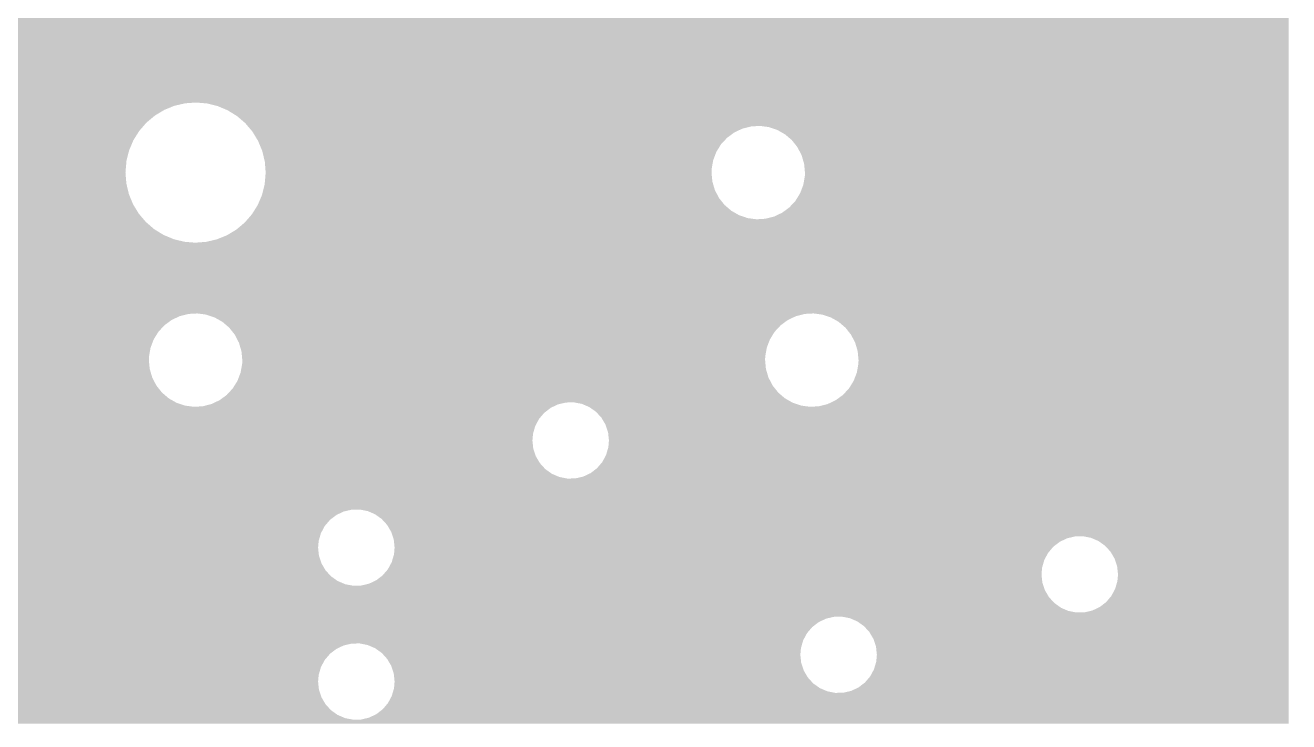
# Model space of a CAD drawing. Extents: x 295 to 953, y 10 to 290.
# Drawn here: x 589.28 to 622.22, y 181.53 to 199.69 of the extents above; entities that cross this region are included whole.
import ezdxf

# ---------------------------------------------------------------- set-up
doc = ezdxf.new("R2010")
doc.units = 0
doc.header["$LTSCALE"] = 5
doc.header["$MEASUREMENT"] = 0
doc.layers.add('PWR1', color=7, linetype='CONTINUOUS')

msp = doc.modelspace()

# ---------------------------------------------------------------- linework, layer by layer
at = {"layer": 'PWR1'}
for points in [[(581.99, 197.675), (581.99, 200.442), (622.223, 197.675), (622.223, 200.442)], [(581.99, 197.654), (581.99, 197.675), (593.451, 197.654), (593.736, 197.675)], [(581.99, 197.59), (581.99, 197.654), (593.173, 197.59), (593.451, 197.654)], [(594.021, 197.651), (593.736, 197.675), (622.223, 197.651), (622.223, 197.675)], [(594.298, 197.583), (594.021, 197.651), (622.223, 197.583), (622.223, 197.651)], [(581.99, 197.482), (581.99, 197.59), (592.908, 197.482), (593.173, 197.59)], [(581.99, 197.335), (581.99, 197.482), (592.664, 197.335), (592.908, 197.482)], [(581.99, 197.152), (581.99, 197.335), (592.445, 197.152), (592.664, 197.335)], [(594.561, 197.472), (594.298, 197.583), (622.223, 197.472), (622.223, 197.583)], [(594.804, 197.322), (594.561, 197.472), (622.223, 197.322), (622.223, 197.472)], [(595.021, 197.136), (594.804, 197.322), (622.223, 197.136), (622.223, 197.322)], [(581.99, 196.936), (581.99, 197.152), (592.257, 196.936), (592.445, 197.152)], [(595.081, 197.065), (595.021, 197.136), (622.223, 197.065), (622.223, 197.136)], [(595.092, 197.051), (595.081, 197.065), (608.206, 197.051), (608.439, 197.065)], [(595.141, 196.994), (595.092, 197.051), (607.98, 196.994), (608.206, 197.051)], [(595.206, 196.918), (595.141, 196.994), (607.82, 196.918), (607.98, 196.994)], [(608.67, 197.034), (608.439, 197.065), (622.223, 197.034), (622.223, 197.065)], [(608.891, 196.959), (608.67, 197.034), (622.223, 196.959), (622.223, 197.034)], [(581.99, 196.694), (581.99, 196.936), (592.105, 196.694), (592.257, 196.936)], [(581.99, 196.432), (581.99, 196.694), (591.993, 196.432), (592.105, 196.694)], [(595.22, 196.894), (595.206, 196.918), (607.77, 196.894), (607.82, 196.918)], [(595.304, 196.756), (595.22, 196.894), (607.582, 196.756), (607.77, 196.894)], [(595.354, 196.674), (595.304, 196.756), (607.506, 196.674), (607.582, 196.756)], [(595.391, 196.585), (595.354, 196.674), (607.423, 196.585), (607.506, 196.674)], [(609.094, 196.844), (608.891, 196.959), (622.223, 196.844), (622.223, 196.959)], [(609.271, 196.693), (609.094, 196.844), (622.223, 196.693), (622.223, 196.844)], [(609.415, 196.51), (609.271, 196.693), (622.223, 196.51), (622.223, 196.693)], [(581.99, 196.155), (581.99, 196.432), (591.923, 196.155), (591.993, 196.432)], [(595.463, 196.41), (595.391, 196.585), (607.315, 196.41), (607.423, 196.585)], [(595.469, 196.387), (595.463, 196.41), (607.301, 196.387), (607.315, 196.41)], [(595.521, 196.169), (595.469, 196.387), (607.218, 196.169), (607.301, 196.387)], [(609.523, 196.303), (609.415, 196.51), (622.223, 196.303), (622.223, 196.51)], [(581.99, 195.848), (581.99, 196.155), (591.897, 195.848), (591.923, 196.155)], [(595.53, 196.132), (595.521, 196.169), (607.212, 196.132), (607.218, 196.169)], [(595.545, 195.939), (595.53, 196.132), (607.178, 195.939), (607.212, 196.132)], [(609.589, 196.08), (609.523, 196.303), (622.223, 196.08), (622.223, 196.303)], [(609.611, 195.848), (609.589, 196.08), (622.223, 195.848), (622.223, 196.08)], [(581.99, 195.563), (581.99, 195.848), (591.92, 195.563), (591.897, 195.848)], [(595.532, 195.616), (595.552, 195.848), (607.197, 195.616), (607.175, 195.848)], [(595.552, 195.848), (595.545, 195.939), (607.175, 195.848), (607.178, 195.939)], [(609.568, 195.526), (609.608, 195.756), (622.223, 195.526), (622.223, 195.756)], [(609.608, 195.756), (609.611, 195.848), (622.223, 195.756), (622.223, 195.848)], [(581.99, 195.285), (581.99, 195.563), (591.986, 195.285), (591.92, 195.563)], [(595.456, 195.263), (595.488, 195.392), (607.33, 195.263), (607.263, 195.392)], [(595.488, 195.392), (595.526, 195.54), (607.263, 195.392), (607.219, 195.54)], [(595.526, 195.54), (595.532, 195.616), (607.219, 195.54), (607.197, 195.616)], [(609.485, 195.308), (609.568, 195.526), (622.223, 195.308), (622.223, 195.526)], [(581.99, 195.021), (581.99, 195.285), (592.095, 195.021), (591.986, 195.285)], [(581.99, 194.777), (581.99, 195.021), (592.244, 194.777), (592.095, 195.021)], [(595.25, 194.851), (595.344, 195.001), (607.693, 194.851), (607.518, 195.001)], [(595.344, 195.001), (595.345, 195.003), (607.518, 195.001), (607.516, 195.003)], [(595.345, 195.003), (595.423, 195.185), (607.516, 195.003), (607.371, 195.185)], [(595.423, 195.185), (595.456, 195.263), (607.371, 195.185), (607.33, 195.263)], [(609.204, 194.939), (609.363, 195.11), (622.223, 194.939), (622.223, 195.11)], [(609.363, 195.11), (609.485, 195.308), (622.223, 195.11), (622.223, 195.308)], [(581.99, 194.56), (581.99, 194.777), (592.428, 194.56), (592.244, 194.777)], [(595.107, 194.661), (595.172, 194.736), (608.116, 194.661), (607.895, 194.736)], [(595.172, 194.736), (595.192, 194.759), (607.895, 194.736), (607.855, 194.759)], [(595.192, 194.759), (595.25, 194.851), (607.855, 194.759), (607.693, 194.851)], [(608.58, 194.644), (608.806, 194.701), (622.223, 194.644), (622.223, 194.701)], [(608.806, 194.701), (609.016, 194.801), (622.223, 194.701), (622.223, 194.801)], [(609.016, 194.801), (609.204, 194.939), (622.223, 194.801), (622.223, 194.939)], [(581.99, 194.373), (581.99, 194.56), (592.645, 194.373), (592.428, 194.56)], [(581.99, 194.223), (581.99, 194.373), (592.888, 194.223), (592.645, 194.373)], [(594.541, 194.213), (594.786, 194.36), (622.223, 194.213), (622.223, 194.36)], [(594.786, 194.36), (595.004, 194.543), (622.223, 194.36), (622.223, 194.543)], [(595.004, 194.543), (595.08, 194.63), (622.223, 194.543), (622.223, 194.63)], [(595.08, 194.63), (595.107, 194.661), (608.347, 194.63), (608.116, 194.661)], [(608.347, 194.63), (608.58, 194.644), (622.223, 194.63), (622.223, 194.644)], [(581.99, 194.113), (581.99, 194.223), (593.151, 194.113), (592.888, 194.223)], [(581.99, 194.044), (581.99, 194.113), (593.429, 194.044), (593.151, 194.113)], [(581.99, 194.02), (581.99, 194.044), (593.713, 194.02), (593.429, 194.044)], [(581.99, 192.175), (581.99, 194.02), (622.223, 192.175), (622.223, 194.02)], [(593.713, 194.02), (593.998, 194.041), (622.223, 194.02), (622.223, 194.041)], [(593.998, 194.041), (594.276, 194.106), (622.223, 194.041), (622.223, 194.106)], [(594.276, 194.106), (594.541, 194.213), (622.223, 194.106), (622.223, 194.213)], [(581.99, 192.162), (581.99, 192.175), (593.538, 192.162), (593.77, 192.175)], [(581.99, 192.104), (581.99, 192.162), (593.312, 192.104), (593.538, 192.162)], [(581.99, 192.005), (581.99, 192.104), (593.101, 192.005), (593.312, 192.104)], [(593.871, 192.162), (593.77, 192.175), (609.603, 192.162), (609.836, 192.175)], [(594.001, 192.144), (593.871, 192.162), (609.535, 192.144), (609.603, 192.162)], [(594.121, 192.104), (594.001, 192.144), (609.377, 192.104), (609.535, 192.144)], [(594.222, 192.07), (594.121, 192.104), (609.305, 192.07), (609.377, 192.104)], [(594.337, 192.005), (594.222, 192.07), (609.167, 192.005), (609.305, 192.07)], [(610.067, 192.144), (609.836, 192.175), (622.223, 192.144), (622.223, 192.175)], [(610.288, 192.07), (610.067, 192.144), (622.223, 192.07), (622.223, 192.144)], [(610.491, 191.955), (610.288, 192.07), (622.223, 191.955), (622.223, 192.07)], [(581.99, 191.867), (581.99, 192.005), (592.913, 191.867), (593.101, 192.005)], [(581.99, 191.696), (581.99, 191.867), (592.755, 191.696), (592.913, 191.867)], [(594.425, 191.955), (594.337, 192.005), (609.099, 191.955), (609.167, 192.005)], [(594.528, 191.867), (594.425, 191.955), (608.979, 191.867), (609.099, 191.955)], [(594.602, 191.803), (594.528, 191.867), (608.92, 191.803), (608.979, 191.867)], [(594.687, 191.696), (594.602, 191.803), (608.82, 191.696), (608.92, 191.803)], [(610.668, 191.803), (610.491, 191.955), (622.223, 191.803), (622.223, 191.955)], [(610.812, 191.621), (610.668, 191.803), (622.223, 191.621), (622.223, 191.803)], [(581.99, 191.497), (581.99, 191.696), (592.632, 191.497), (592.755, 191.696)], [(581.99, 191.28), (581.99, 191.497), (592.55, 191.28), (592.632, 191.497)], [(594.747, 191.621), (594.687, 191.696), (608.774, 191.621), (608.82, 191.696)], [(594.811, 191.497), (594.747, 191.621), (608.698, 191.497), (608.774, 191.621)], [(594.854, 191.414), (594.811, 191.497), (608.666, 191.414), (608.698, 191.497)], [(594.894, 191.28), (594.854, 191.414), (608.615, 191.28), (608.666, 191.414)], [(610.92, 191.414), (610.812, 191.621), (622.223, 191.414), (622.223, 191.621)], [(610.986, 191.19), (610.92, 191.414), (622.223, 191.19), (622.223, 191.414)], [(581.99, 191.05), (581.99, 191.28), (592.51, 191.05), (592.55, 191.28)], [(581.99, 190.958), (581.99, 191.05), (592.506, 190.958), (592.51, 191.05)], [(594.92, 191.19), (594.894, 191.28), (608.6, 191.19), (608.615, 191.28)], [(594.934, 191.05), (594.92, 191.19), (608.575, 191.05), (608.6, 191.19)], [(594.943, 190.958), (594.934, 191.05), (608.572, 190.958), (608.575, 191.05)], [(611.008, 190.958), (610.986, 191.19), (622.223, 190.958), (622.223, 191.19)], [(581.99, 190.726), (581.99, 190.958), (592.529, 190.726), (592.506, 190.958)], [(581.99, 190.503), (581.99, 190.726), (592.595, 190.503), (592.529, 190.726)], [(594.9, 190.637), (594.915, 190.726), (608.621, 190.637), (608.594, 190.726)], [(594.915, 190.726), (594.939, 190.866), (608.594, 190.726), (608.581, 190.866)], [(594.939, 190.866), (594.943, 190.958), (608.581, 190.866), (608.572, 190.958)], [(610.965, 190.637), (611.005, 190.866), (622.223, 190.637), (622.223, 190.866)], [(611.005, 190.866), (611.008, 190.958), (622.223, 190.866), (622.223, 190.958)], [(581.99, 190.296), (581.99, 190.503), (592.702, 190.296), (592.595, 190.503)], [(594.741, 190.296), (594.817, 190.419), (608.768, 190.296), (608.704, 190.419)], [(594.817, 190.419), (594.849, 190.503), (608.704, 190.419), (608.66, 190.503)], [(594.849, 190.503), (594.9, 190.637), (608.66, 190.503), (608.621, 190.637)], [(610.76, 190.221), (610.882, 190.419), (622.223, 190.221), (622.223, 190.419)], [(610.882, 190.419), (610.965, 190.637), (622.223, 190.419), (622.223, 190.637)], [(581.99, 190.113), (581.99, 190.296), (592.847, 190.113), (592.702, 190.296)], [(581.99, 189.961), (581.99, 190.113), (593.024, 189.961), (592.847, 190.113)], [(594.536, 190.049), (594.595, 190.113), (608.987, 190.049), (608.913, 190.113)], [(594.595, 190.113), (594.694, 190.221), (608.913, 190.113), (608.827, 190.221)], [(594.694, 190.221), (594.741, 190.296), (608.827, 190.221), (608.768, 190.296)], [(610.601, 190.049), (610.76, 190.221), (622.223, 190.049), (622.223, 190.221)], [(581.99, 189.846), (581.99, 189.961), (593.227, 189.846), (593.024, 189.961)], [(581.99, 189.772), (581.99, 189.846), (593.448, 189.772), (593.227, 189.846)], [(581.99, 189.741), (581.99, 189.772), (593.679, 189.741), (593.448, 189.772)], [(581.99, 189.714), (581.99, 189.741), (602.985, 189.714), (603.04, 189.741)], [(593.679, 189.741), (593.911, 189.754), (603.04, 189.741), (603.069, 189.754)], [(593.911, 189.754), (594.108, 189.804), (603.069, 189.754), (603.175, 189.804)], [(594.108, 189.804), (594.137, 189.812), (603.175, 189.804), (603.207, 189.812)], [(594.137, 189.812), (594.223, 189.852), (603.207, 189.812), (603.381, 189.852)], [(594.223, 189.852), (594.231, 189.856), (603.381, 189.852), (603.591, 189.856)], [(594.231, 189.856), (594.348, 189.912), (609.275, 189.856), (609.177, 189.912)], [(594.348, 189.912), (594.416, 189.961), (609.177, 189.912), (609.09, 189.961)], [(594.416, 189.961), (594.536, 190.049), (609.09, 189.961), (608.987, 190.049)], [(603.642, 189.846), (603.591, 189.856), (609.292, 189.846), (609.275, 189.856)], [(603.798, 189.816), (603.642, 189.846), (609.383, 189.816), (609.292, 189.846)], [(603.9, 189.772), (603.798, 189.816), (609.513, 189.772), (609.383, 189.816)], [(603.972, 189.741), (603.9, 189.772), (609.744, 189.741), (609.513, 189.772)], [(603.992, 189.732), (603.972, 189.741), (622.223, 189.732), (622.223, 189.741)], [(604.164, 189.61), (603.992, 189.732), (622.223, 189.61), (622.223, 189.732)], [(609.744, 189.741), (609.977, 189.754), (622.223, 189.741), (622.223, 189.754)], [(609.977, 189.754), (610.203, 189.812), (622.223, 189.754), (622.223, 189.812)], [(610.203, 189.812), (610.413, 189.912), (622.223, 189.812), (622.223, 189.912)], [(610.413, 189.912), (610.601, 190.049), (622.223, 189.912), (622.223, 190.049)], [(581.99, 189.586), (581.99, 189.714), (602.817, 189.586), (602.985, 189.714)], [(581.99, 189.426), (581.99, 189.586), (602.68, 189.426), (602.817, 189.586)], [(581.99, 189.24), (581.99, 189.426), (602.58, 189.24), (602.68, 189.426)], [(604.306, 189.455), (604.164, 189.61), (622.223, 189.455), (622.223, 189.61)], [(604.413, 189.273), (604.306, 189.455), (622.223, 189.273), (622.223, 189.455)], [(581.99, 189.038), (581.99, 189.24), (602.522, 189.038), (602.58, 189.24)], [(604.479, 189.072), (604.413, 189.273), (622.223, 189.072), (622.223, 189.273)], [(604.501, 188.863), (604.479, 189.072), (622.223, 188.863), (622.223, 189.072)], [(581.99, 188.863), (581.99, 189.038), (602.506, 188.863), (602.522, 189.038)], [(581.99, 188.653), (581.99, 188.863), (602.528, 188.653), (602.506, 188.863)], [(604.486, 188.688), (604.501, 188.863), (622.223, 188.688), (622.223, 188.863)], [(581.99, 188.453), (581.99, 188.653), (602.594, 188.453), (602.528, 188.653)], [(581.99, 188.271), (581.99, 188.453), (602.701, 188.271), (602.594, 188.453)], [(604.327, 188.299), (604.427, 188.485), (622.223, 188.299), (622.223, 188.485)], [(604.427, 188.485), (604.486, 188.688), (622.223, 188.485), (622.223, 188.688)], [(581.99, 188.115), (581.99, 188.271), (602.843, 188.115), (602.701, 188.271)], [(581.99, 187.993), (581.99, 188.115), (603.015, 187.993), (602.843, 188.115)], [(604.023, 188.011), (604.19, 188.139), (622.223, 188.011), (622.223, 188.139)], [(604.19, 188.139), (604.327, 188.299), (622.223, 188.139), (622.223, 188.299)], [(581.99, 187.91), (581.99, 187.993), (603.209, 187.91), (603.015, 187.993)], [(581.99, 187.869), (581.99, 187.91), (603.416, 187.869), (603.209, 187.91)], [(581.99, 187.761), (581.99, 187.869), (622.223, 187.761), (622.223, 187.869)], [(585.637, 187.72), (585.43, 187.761), (622.223, 187.72), (622.223, 187.761)], [(603.416, 187.869), (603.627, 187.873), (622.223, 187.869), (622.223, 187.873)], [(603.627, 187.873), (603.832, 187.921), (622.223, 187.873), (622.223, 187.921)], [(603.832, 187.921), (604.023, 188.011), (622.223, 187.921), (622.223, 188.011)], [(585.831, 187.637), (585.637, 187.72), (622.223, 187.637), (622.223, 187.72)], [(586.003, 187.515), (585.831, 187.637), (622.223, 187.515), (622.223, 187.637)], [(586.145, 187.359), (586.003, 187.515), (622.223, 187.359), (622.223, 187.515)], [(586.252, 187.177), (586.145, 187.359), (622.223, 187.177), (622.223, 187.359)], [(586.29, 187.062), (586.252, 187.177), (622.223, 187.062), (622.223, 187.177)], [(586.291, 187.058), (586.29, 187.062), (597.793, 187.058), (598.003, 187.062)], [(586.307, 187.01), (586.291, 187.058), (597.587, 187.01), (597.793, 187.058)], [(586.318, 186.977), (586.307, 187.01), (597.516, 186.977), (597.587, 187.01)], [(586.324, 186.92), (586.318, 186.977), (597.397, 186.92), (597.516, 186.977)], [(586.337, 186.792), (586.324, 186.92), (597.229, 186.792), (597.397, 186.92)], [(586.328, 186.632), (586.34, 186.767), (597.092, 186.632), (597.208, 186.767)], [(586.34, 186.767), (586.337, 186.792), (597.208, 186.767), (597.229, 186.792)], [(598.21, 187.022), (598.003, 187.062), (622.223, 187.022), (622.223, 187.062)], [(598.404, 186.938), (598.21, 187.022), (622.223, 186.938), (622.223, 187.022)], [(598.576, 186.816), (598.404, 186.938), (622.223, 186.816), (622.223, 186.938)], [(598.718, 186.661), (598.576, 186.816), (622.223, 186.661), (622.223, 186.816)], [(586.266, 186.39), (586.282, 186.446), (596.976, 186.39), (596.992, 186.446)], [(586.282, 186.446), (586.325, 186.592), (596.992, 186.446), (597.071, 186.592)], [(586.325, 186.592), (586.328, 186.632), (597.071, 186.592), (597.092, 186.632)], [(598.825, 186.479), (598.718, 186.661), (622.223, 186.479), (622.223, 186.661)], [(598.863, 186.364), (598.825, 186.479), (622.223, 186.364), (622.223, 186.479)], [(586.05, 186.069), (586.166, 186.204), (596.918, 186.069), (596.93, 186.204)], [(586.166, 186.204), (586.187, 186.244), (596.93, 186.204), (596.934, 186.244)], [(586.187, 186.244), (586.266, 186.39), (596.934, 186.244), (596.976, 186.39)], [(598.864, 186.36), (598.863, 186.364), (616.652, 186.36), (616.863, 186.364)], [(598.88, 186.312), (598.864, 186.36), (616.447, 186.312), (616.652, 186.36)], [(598.891, 186.278), (598.88, 186.312), (616.375, 186.278), (616.447, 186.312)], [(598.897, 186.222), (598.891, 186.278), (616.256, 186.222), (616.375, 186.278)], [(598.91, 186.094), (598.897, 186.222), (616.089, 186.094), (616.256, 186.222)], [(617.07, 186.323), (616.863, 186.364), (622.223, 186.323), (622.223, 186.364)], [(617.264, 186.24), (617.07, 186.323), (622.223, 186.24), (622.223, 186.323)], [(617.435, 186.118), (617.264, 186.24), (622.223, 186.118), (622.223, 186.24)], [(617.578, 185.962), (617.435, 186.118), (622.223, 185.962), (622.223, 186.118)], [(585.255, 185.774), (585.466, 185.777), (596.968, 185.774), (596.967, 185.777)], [(585.466, 185.777), (585.671, 185.825), (596.967, 185.777), (596.951, 185.825)], [(585.671, 185.825), (585.742, 185.859), (596.951, 185.825), (596.94, 185.859)], [(585.742, 185.859), (585.862, 185.915), (596.94, 185.859), (596.934, 185.915)], [(585.862, 185.915), (586.029, 186.043), (596.934, 185.915), (596.921, 186.043)], [(586.029, 186.043), (586.05, 186.069), (596.921, 186.043), (596.918, 186.069)], [(598.855, 185.748), (598.898, 185.894), (615.852, 185.748), (615.93, 185.894)], [(598.898, 185.894), (598.901, 185.933), (615.93, 185.894), (615.952, 185.933)], [(598.901, 185.933), (598.913, 186.069), (615.952, 185.933), (616.067, 186.069)], [(598.913, 186.069), (598.91, 186.094), (616.067, 186.069), (616.089, 186.094)], [(617.684, 185.78), (617.578, 185.962), (622.223, 185.78), (622.223, 185.962)], [(617.75, 185.58), (617.684, 185.78), (622.223, 185.58), (622.223, 185.78)], [(581.99, 185.659), (581.99, 185.774), (597.006, 185.659), (596.968, 185.774)], [(581.99, 185.477), (581.99, 185.659), (597.113, 185.477), (597.006, 185.659)], [(581.99, 185.321), (581.99, 185.477), (597.255, 185.321), (597.113, 185.477)], [(598.623, 185.37), (598.739, 185.505), (615.778, 185.37), (615.79, 185.505)], [(598.739, 185.505), (598.76, 185.545), (615.79, 185.505), (615.793, 185.545)], [(598.76, 185.545), (598.839, 185.691), (615.793, 185.545), (615.835, 185.691)], [(598.839, 185.691), (598.855, 185.748), (615.835, 185.691), (615.852, 185.748)], [(617.773, 185.37), (617.75, 185.58), (622.223, 185.37), (622.223, 185.58)], [(581.99, 185.199), (581.99, 185.321), (597.427, 185.199), (597.255, 185.321)], [(581.99, 185.116), (581.99, 185.199), (597.621, 185.116), (597.427, 185.199)], [(598.039, 185.079), (598.244, 185.127), (615.827, 185.079), (615.811, 185.127)], [(598.244, 185.127), (598.315, 185.16), (615.811, 185.127), (615.8, 185.16)], [(598.315, 185.16), (598.435, 185.217), (615.8, 185.16), (615.794, 185.217)], [(598.435, 185.217), (598.602, 185.345), (615.794, 185.217), (615.78, 185.345)], [(598.602, 185.345), (598.623, 185.37), (615.78, 185.345), (615.778, 185.37)], [(617.698, 184.993), (617.757, 185.195), (622.223, 184.993), (622.223, 185.195)], [(617.757, 185.195), (617.773, 185.37), (622.223, 185.195), (622.223, 185.37)], [(581.99, 185.075), (581.99, 185.116), (597.828, 185.075), (597.621, 185.116)], [(581.99, 184.96), (581.99, 185.075), (615.866, 184.96), (615.828, 185.075)], [(581.99, 184.778), (581.99, 184.96), (615.972, 184.778), (615.866, 184.96)], [(597.828, 185.075), (598.039, 185.079), (615.828, 185.075), (615.827, 185.079)], [(617.462, 184.646), (617.598, 184.807), (622.223, 184.646), (622.223, 184.807)], [(617.598, 184.807), (617.698, 184.993), (622.223, 184.807), (622.223, 184.993)], [(581.99, 184.623), (581.99, 184.778), (616.115, 184.623), (615.972, 184.778)], [(581.99, 184.5), (581.99, 184.623), (616.287, 184.5), (616.115, 184.623)], [(581.99, 184.417), (581.99, 184.5), (616.48, 184.417), (616.287, 184.5)], [(617.103, 184.428), (617.294, 184.518), (622.223, 184.428), (622.223, 184.518)], [(617.294, 184.518), (617.462, 184.646), (622.223, 184.518), (622.223, 184.646)], [(581.99, 184.377), (581.99, 184.417), (616.687, 184.377), (616.48, 184.417)], [(581.99, 184.268), (581.99, 184.377), (622.223, 184.268), (622.223, 184.377)], [(581.99, 184.264), (581.99, 184.268), (610.366, 184.264), (610.576, 184.268)], [(581.99, 184.216), (581.99, 184.264), (610.16, 184.216), (610.366, 184.264)], [(581.99, 184.126), (581.99, 184.216), (609.97, 184.126), (610.16, 184.216)], [(610.783, 184.228), (610.576, 184.268), (622.223, 184.228), (622.223, 184.268)], [(610.977, 184.144), (610.783, 184.228), (622.223, 184.144), (622.223, 184.228)], [(611.149, 184.022), (610.977, 184.144), (622.223, 184.022), (622.223, 184.144)], [(616.687, 184.377), (616.898, 184.38), (622.223, 184.377), (622.223, 184.38)], [(616.898, 184.38), (617.103, 184.428), (622.223, 184.38), (622.223, 184.428)], [(581.99, 183.998), (581.99, 184.126), (609.802, 183.998), (609.97, 184.126)], [(581.99, 183.838), (581.99, 183.998), (609.665, 183.838), (609.802, 183.998)], [(581.99, 183.652), (581.99, 183.838), (609.565, 183.652), (609.665, 183.838)], [(611.291, 183.867), (611.149, 184.022), (622.223, 183.867), (622.223, 184.022)], [(611.398, 183.685), (611.291, 183.867), (622.223, 183.685), (622.223, 183.867)], [(581.99, 183.57), (581.99, 183.652), (609.541, 183.57), (609.565, 183.652)], [(581.99, 183.566), (581.99, 183.57), (597.793, 183.566), (598.003, 183.57)], [(581.99, 183.518), (581.99, 183.566), (597.587, 183.518), (597.793, 183.566)], [(581.99, 183.428), (581.99, 183.518), (597.397, 183.428), (597.587, 183.518)], [(598.21, 183.529), (598.003, 183.57), (609.53, 183.529), (609.541, 183.57)], [(598.395, 183.45), (598.21, 183.529), (609.507, 183.45), (609.53, 183.529)], [(611.464, 183.484), (611.398, 183.685), (622.223, 183.484), (622.223, 183.685)], [(611.486, 183.275), (611.464, 183.484), (622.223, 183.275), (622.223, 183.484)], [(581.99, 183.3), (581.99, 183.428), (597.229, 183.3), (597.397, 183.428)], [(581.99, 183.139), (581.99, 183.3), (597.092, 183.139), (597.229, 183.3)], [(598.404, 183.446), (598.395, 183.45), (609.506, 183.446), (609.507, 183.45)], [(598.576, 183.324), (598.404, 183.446), (609.495, 183.324), (609.506, 183.446)], [(598.621, 183.275), (598.576, 183.324), (609.491, 183.275), (609.495, 183.324)], [(598.718, 183.168), (598.621, 183.275), (609.502, 183.168), (609.491, 183.275)], [(598.779, 183.065), (598.718, 183.168), (609.513, 183.065), (609.502, 183.168)], [(611.471, 183.1), (611.486, 183.275), (622.223, 183.1), (622.223, 183.275)], [(581.99, 182.954), (581.99, 183.139), (596.992, 182.954), (597.092, 183.139)], [(581.99, 182.751), (581.99, 182.954), (596.934, 182.751), (596.992, 182.954)], [(598.825, 182.986), (598.779, 183.065), (609.539, 182.986), (609.513, 183.065)], [(598.865, 182.865), (598.825, 182.986), (609.579, 182.865), (609.539, 182.986)], [(598.891, 182.786), (598.865, 182.865), (609.625, 182.786), (609.579, 182.865)], [(611.312, 182.711), (611.412, 182.897), (622.223, 182.711), (622.223, 182.897)], [(611.412, 182.897), (611.471, 183.1), (622.223, 182.897), (622.223, 183.1)], [(581.99, 182.576), (581.99, 182.751), (596.918, 182.576), (596.934, 182.751)], [(581.99, 182.366), (581.99, 182.576), (596.94, 182.366), (596.918, 182.576)], [(598.902, 182.683), (598.891, 182.786), (609.686, 182.683), (609.625, 182.786)], [(598.898, 182.405), (598.909, 182.527), (610, 182.405), (609.828, 182.527)], [(598.913, 182.576), (598.902, 182.683), (609.783, 182.576), (609.686, 182.683)], [(598.909, 182.527), (598.913, 182.576), (609.828, 182.527), (609.783, 182.576)], [(611.008, 182.423), (611.175, 182.551), (622.223, 182.423), (622.223, 182.551)], [(611.175, 182.551), (611.312, 182.711), (622.223, 182.551), (622.223, 182.711)], [(581.99, 182.166), (581.99, 182.366), (597.006, 182.166), (596.94, 182.366)], [(581.99, 181.984), (581.99, 182.166), (597.113, 181.984), (597.006, 182.166)], [(598.739, 182.013), (598.839, 182.199), (622.223, 182.013), (622.223, 182.199)], [(598.839, 182.199), (598.863, 182.281), (622.223, 182.199), (622.223, 182.281)], [(598.863, 182.281), (598.875, 182.322), (610.401, 182.281), (610.194, 182.322)], [(598.875, 182.322), (598.898, 182.401), (610.194, 182.322), (610.009, 182.401)], [(598.898, 182.401), (598.898, 182.405), (610.009, 182.401), (610, 182.405)], [(610.401, 182.281), (610.612, 182.285), (622.223, 182.281), (622.223, 182.285)], [(610.612, 182.285), (610.817, 182.333), (622.223, 182.285), (622.223, 182.333)], [(610.817, 182.333), (611.008, 182.423), (622.223, 182.333), (622.223, 182.423)], [(581.99, 181.829), (581.99, 181.984), (597.255, 181.829), (597.113, 181.984)], [(581.99, 181.706), (581.99, 181.829), (597.427, 181.706), (597.255, 181.829)], [(598.435, 181.724), (598.602, 181.852), (622.223, 181.724), (622.223, 181.852)], [(598.602, 181.852), (598.739, 182.013), (622.223, 181.852), (622.223, 182.013)], [(581.99, 181.623), (581.99, 181.706), (597.621, 181.623), (597.427, 181.706)], [(581.99, 181.583), (581.99, 181.623), (597.828, 181.583), (597.621, 181.623)], [(581.99, 181.474), (581.99, 181.583), (622.223, 181.474), (622.223, 181.583)], [(597.828, 181.583), (598.039, 181.586), (622.223, 181.583), (622.223, 181.586)], [(598.039, 181.586), (598.244, 181.634), (622.223, 181.586), (622.223, 181.634)], [(598.244, 181.634), (598.435, 181.724), (622.223, 181.634), (622.223, 181.724)]]:
    msp.add_solid(points, dxfattribs=at)

doc.saveas('drawing.dxf')
